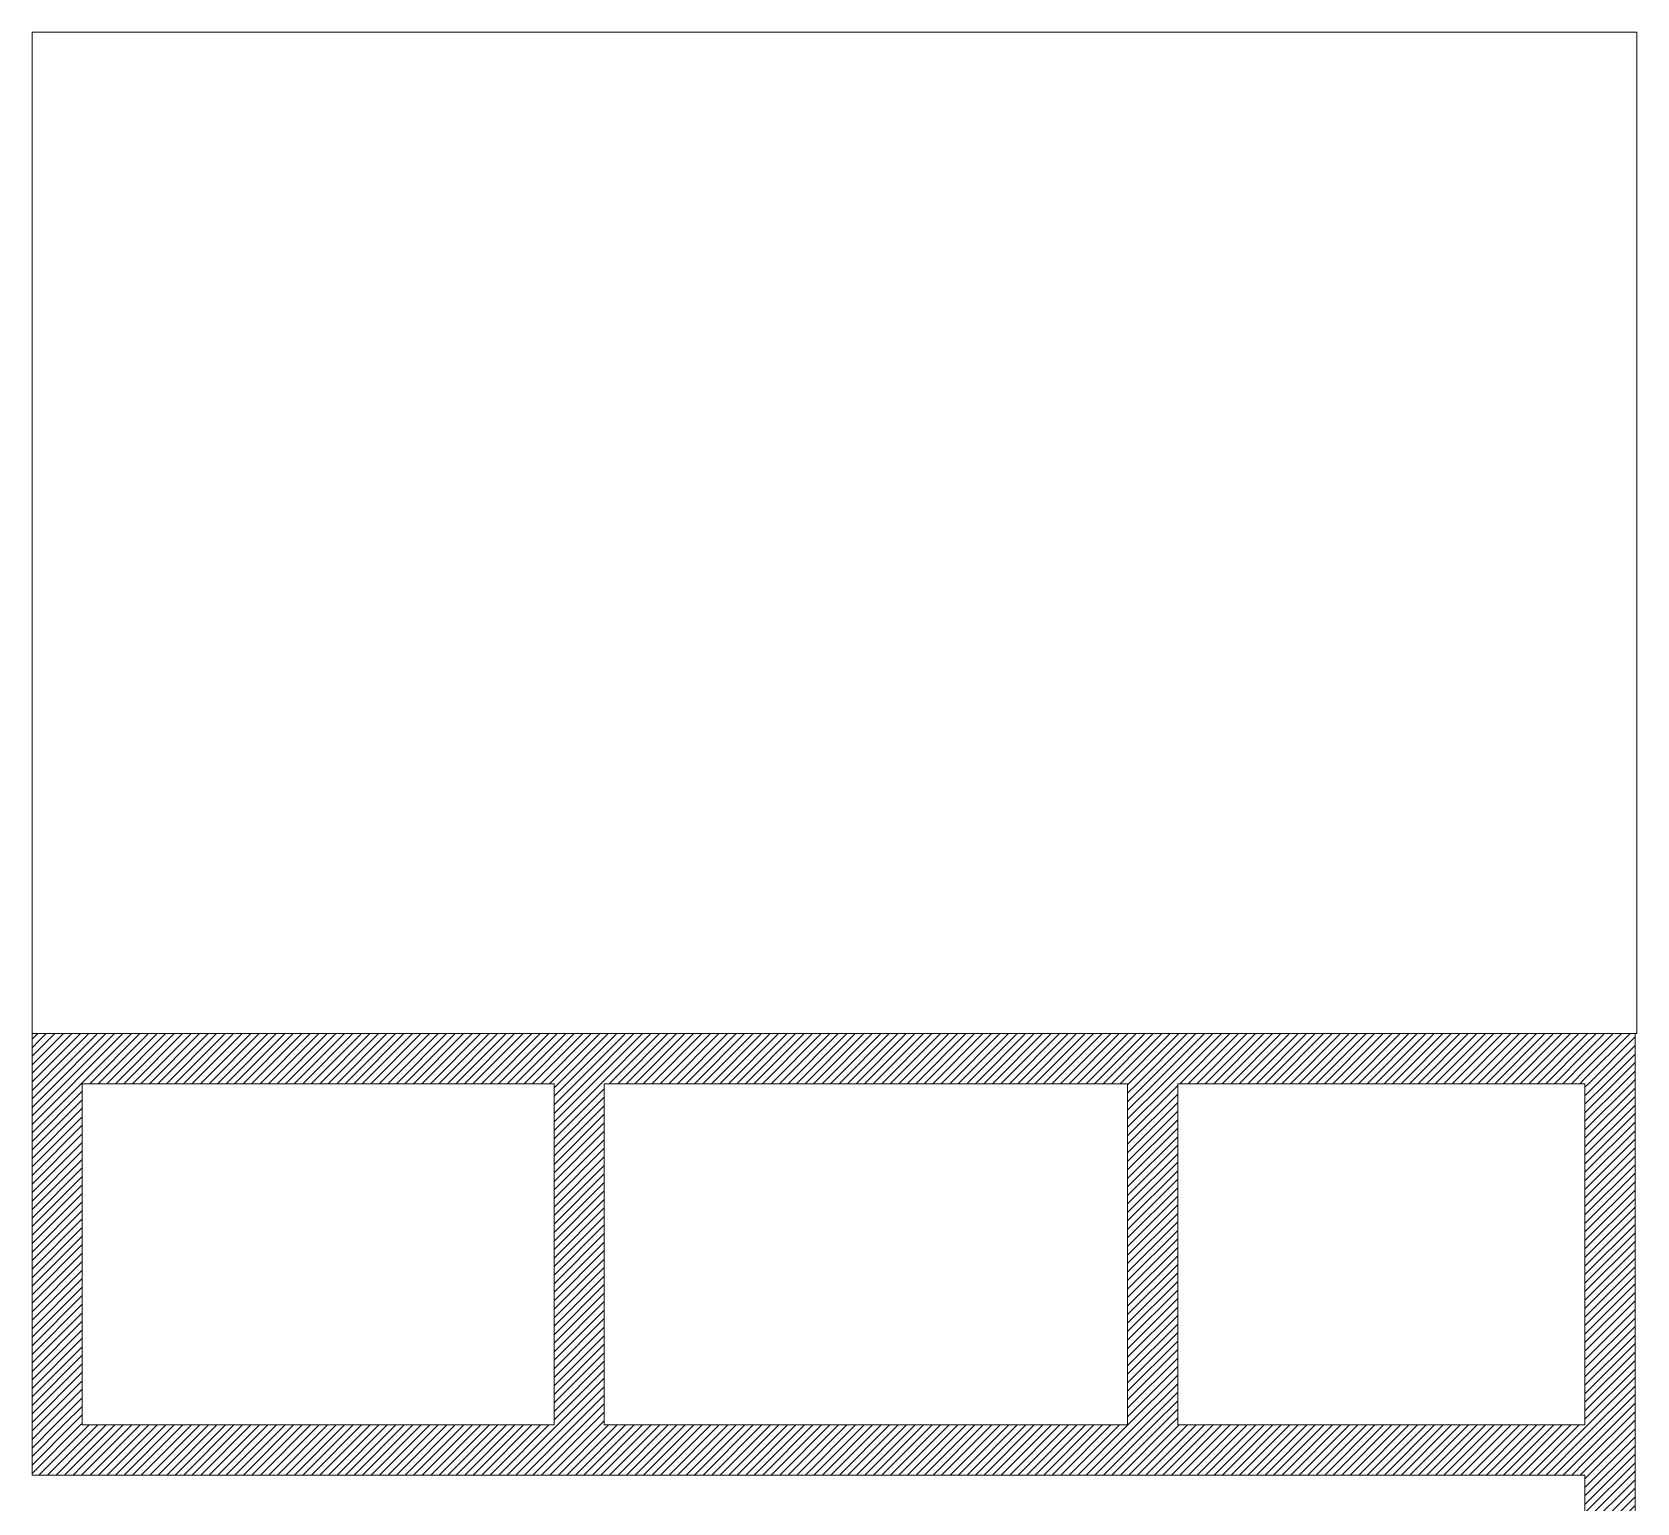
# Model space of a CAD drawing. Header units: millimetres. Extents: x -22335 to 45019, y -6963 to 25912.
# Drawn here: x -2455 to 7140, y 475 to 9268 of the extents above; entities that cross this region are included whole.
import ezdxf

# ---------------------------------------------------------------- set-up
doc = ezdxf.new("R2010")
doc.units = ezdxf.units.MM
doc.header["$MEASUREMENT"] = 0
doc.layers.add('A_KONS_plosce', color=7, linetype='Continuous')
doc.layers.add('A_KONS_zid zunanji', color=7, linetype='Continuous')
doc.layers.add('A_KONS_plosce_Pen_No__89', color=7, linetype='Continuous', lineweight=0, true_color=0x71cebe)
doc.layers.add('A_KONS_zid zunanji_Pen_No__27', color=7, linetype='Continuous', lineweight=20)
pattern_1 = [(45, (0, 0), (-25.45584, 25.45584), [])]

# ---------------------------------------------------------------- blocks, each defined once
blk = doc.blocks.new('Slab_1', base_point=(-22196, 25911.9))
at = {"layer": 'A_KONS_plosce_Pen_No__89', "color": 123, "linetype": 'Continuous', "lineweight": 0, "true_color": 0x71cebe, "flags": 128}
blk.add_lwpolyline([(7140.4, 9268.5), (-2455, 9268.5), (-2455, 3281.3), (7140.4, 3281.3)], close=True, dxfattribs=at)
blk = doc.blocks.new('Wall_7', base_point=(7129.9, -879))
at = {"layer": 'A_KONS_zid zunanji', "linetype": 'Continuous', "lineweight": 0, "true_color": 0x000000}
h = blk.add_hatch(dxfattribs=at)
h.set_pattern_fill('Navadna_NF_Opeka', color=18, style=0, pattern_type=2)
h.set_pattern_definition(pattern_1)
h.paths.add_polyline_path([(6829.9, 2981.3), (7129.9, 3281.3), (6829.9, 3281.3)])
h = blk.add_hatch(dxfattribs=at)
h.set_pattern_fill('Navadna_NF_Opeka', color=18, style=0, pattern_type=2)
h.set_pattern_definition(pattern_1)
h.paths.add_polyline_path([(6829.9, 2981.3), (7129.9, 2981.3), (7129.9, 3281.3)])
h = blk.add_hatch(dxfattribs=at)
h.set_pattern_fill('Navadna_NF_Opeka', color=18, style=0, pattern_type=2)
h.set_pattern_definition(pattern_1)
h.paths.add_polyline_path([(6829.9, 2981.3), (6829.9, -879), (7129.9, -879), (7129.9, 2981.3)])
at = {"layer": 'A_KONS_zid zunanji_Pen_No__27', "color": 7, "linetype": 'Continuous', "lineweight": 20, "flags": 128}
for points in [[(7129.9, 3281.3), (6829.9, 3281.3)], [(7129.9, -879), (7129.9, 3281.3)], [(6829.9, 2981.3), (6829.9, 941)], [(6829.9, 641), (6829.9, -879)]]:
    blk.add_lwpolyline(points, dxfattribs=at)
blk = doc.blocks.new('Wall_8', base_point=(7129.9, 3281.3))
at = {"layer": 'A_KONS_zid zunanji', "linetype": 'Continuous', "lineweight": 0, "true_color": 0x000000}
h = blk.add_hatch(dxfattribs=at)
h.set_pattern_fill('Navadna_NF_Opeka', color=18, style=0, pattern_type=2)
h.set_pattern_definition(pattern_1)
h.paths.add_polyline_path([(-2155, 2981.3), (-2455, 3281.3), (-2455, 2981.3)])
h = blk.add_hatch(dxfattribs=at)
h.set_pattern_fill('Navadna_NF_Opeka', color=18, style=0, pattern_type=2)
h.set_pattern_definition(pattern_1)
h.paths.add_polyline_path([(-2155, 3281.3), (-2455, 3281.3), (-2155, 2981.3)])
h = blk.add_hatch(dxfattribs=at)
h.set_pattern_fill('Navadna_NF_Opeka', color=18, style=0, pattern_type=2)
h.set_pattern_definition(pattern_1)
h.paths.add_polyline_path([(-2155, 2981.3), (6829.9, 2981.3), (6829.9, 3281.3), (-2155, 3281.3)])
at = {"layer": 'A_KONS_zid zunanji_Pen_No__27', "color": 7, "linetype": 'Continuous', "lineweight": 20, "flags": 128}
for points in [[(-2455, 3281.3), (-2455, 2981.3)], [(6829.9, 3281.3), (-2455, 3281.3)], [(-2155, 2981.3), (665.8, 2981.3)], [(965.8, 2981.3), (4095.4, 2981.3)], [(4395.4, 2981.3), (6829.9, 2981.3)]]:
    blk.add_lwpolyline(points, dxfattribs=at)
blk = doc.blocks.new('Wall_9', base_point=(-2455, 3281.3))
at = {"layer": 'A_KONS_zid zunanji', "linetype": 'Continuous', "lineweight": 0, "true_color": 0x000000}
h = blk.add_hatch(dxfattribs=at)
h.set_pattern_fill('Navadna_NF_Opeka', color=18, style=0, pattern_type=2)
h.set_pattern_definition(pattern_1)
h.paths.add_polyline_path([(-2155, 941), (-2155, 2981.3), (-2455, 2981.3), (-2455, 941)])
h = blk.add_hatch(dxfattribs=at)
h.set_pattern_fill('Navadna_NF_Opeka', color=18, style=0, pattern_type=2)
h.set_pattern_definition(pattern_1)
h.paths.add_polyline_path([(-2155, 941), (-2455, 641), (-2155, 641)])
h = blk.add_hatch(dxfattribs=at)
h.set_pattern_fill('Navadna_NF_Opeka', color=18, style=0, pattern_type=2)
h.set_pattern_definition(pattern_1)
h.paths.add_polyline_path([(-2455, 941), (-2455, 641), (-2155, 941)])
at = {"layer": 'A_KONS_zid zunanji_Pen_No__27', "color": 7, "linetype": 'Continuous', "lineweight": 20, "flags": 128}
for points in [[(-2455, 2981.3), (-2455, 641)], [(-2155, 941), (-2155, 2981.3)], [(-2455, 641), (-2155, 641)]]:
    blk.add_lwpolyline(points, dxfattribs=at)
blk = doc.blocks.new('Wall_10', base_point=(-2455, 641))
at = {"layer": 'A_KONS_zid zunanji', "linetype": 'Continuous', "lineweight": 0, "true_color": 0x000000}
h = blk.add_hatch(dxfattribs=at)
h.set_pattern_fill('Navadna_NF_Opeka', color=18, style=0, pattern_type=2)
h.set_pattern_definition(pattern_1)
h.paths.add_polyline_path([(-2155, 641), (6829.9, 641), (6829.9, 941), (-2155, 941)])
at = {"layer": 'A_KONS_zid zunanji_Pen_No__27', "color": 7, "linetype": 'Continuous', "lineweight": 20, "flags": 128}
for points in [[(665.8, 941), (-2155, 941)], [(4095.4, 941), (965.8, 941)], [(6829.9, 941), (4395.4, 941)], [(-2155, 641), (6829.9, 641)]]:
    blk.add_lwpolyline(points, dxfattribs=at)
blk = doc.blocks.new('Wall_72', base_point=(965.8, 641))
at = {"layer": 'A_KONS_zid zunanji', "linetype": 'Continuous', "lineweight": 0, "true_color": 0x000000}
h = blk.add_hatch(dxfattribs=at)
h.set_pattern_fill('Navadna_NF_Opeka', color=18, style=0, pattern_type=2)
h.set_pattern_definition(pattern_1)
h.paths.add_polyline_path([(965.8, 941), (965.8, 2981.3), (665.8, 2981.3), (665.8, 941)])
at = {"layer": 'A_KONS_zid zunanji_Pen_No__27', "color": 7, "linetype": 'Continuous', "lineweight": 20, "flags": 128}
for points in [[(665.8, 2981.3), (665.8, 941)], [(965.8, 941), (965.8, 2981.3)]]:
    blk.add_lwpolyline(points, dxfattribs=at)
blk = doc.blocks.new('Wall_73', base_point=(4395.4, 641))
at = {"layer": 'A_KONS_zid zunanji', "linetype": 'Continuous', "lineweight": 0, "true_color": 0x000000}
h = blk.add_hatch(dxfattribs=at)
h.set_pattern_fill('Navadna_NF_Opeka', color=18, style=0, pattern_type=2)
h.set_pattern_definition(pattern_1)
h.paths.add_polyline_path([(4395.4, 941), (4395.4, 2981.3), (4095.4, 2981.3), (4095.4, 941)])
at = {"layer": 'A_KONS_zid zunanji_Pen_No__27', "color": 7, "linetype": 'Continuous', "lineweight": 20, "flags": 128}
for points in [[(4095.4, 2981.3), (4095.4, 941)], [(4395.4, 941), (4395.4, 2981.3)]]:
    blk.add_lwpolyline(points, dxfattribs=at)

msp = doc.modelspace()

# ---------------------------------------------------------------- block references
at = {"layer": 'A_KONS_plosce', "color": 123, "linetype": 'Continuous', "lineweight": 0, "true_color": 0x71cebe}
msp.add_blockref('Slab_1', (-22196, 25911.9), dxfattribs=at)
at = {"layer": 'A_KONS_zid zunanji', "color": 7, "lineweight": 20}
for name, p in [('Wall_8', (7129.9, 3281.3)), ('Wall_7', (7129.9, -879)), ('Wall_9', (-2455, 3281.3)), ('Wall_72', (965.8, 641)), ('Wall_73', (4395.4, 641)), ('Wall_10', (-2455, 641))]:
    msp.add_blockref(name, p, dxfattribs=at)

doc.saveas('drawing.dxf')
